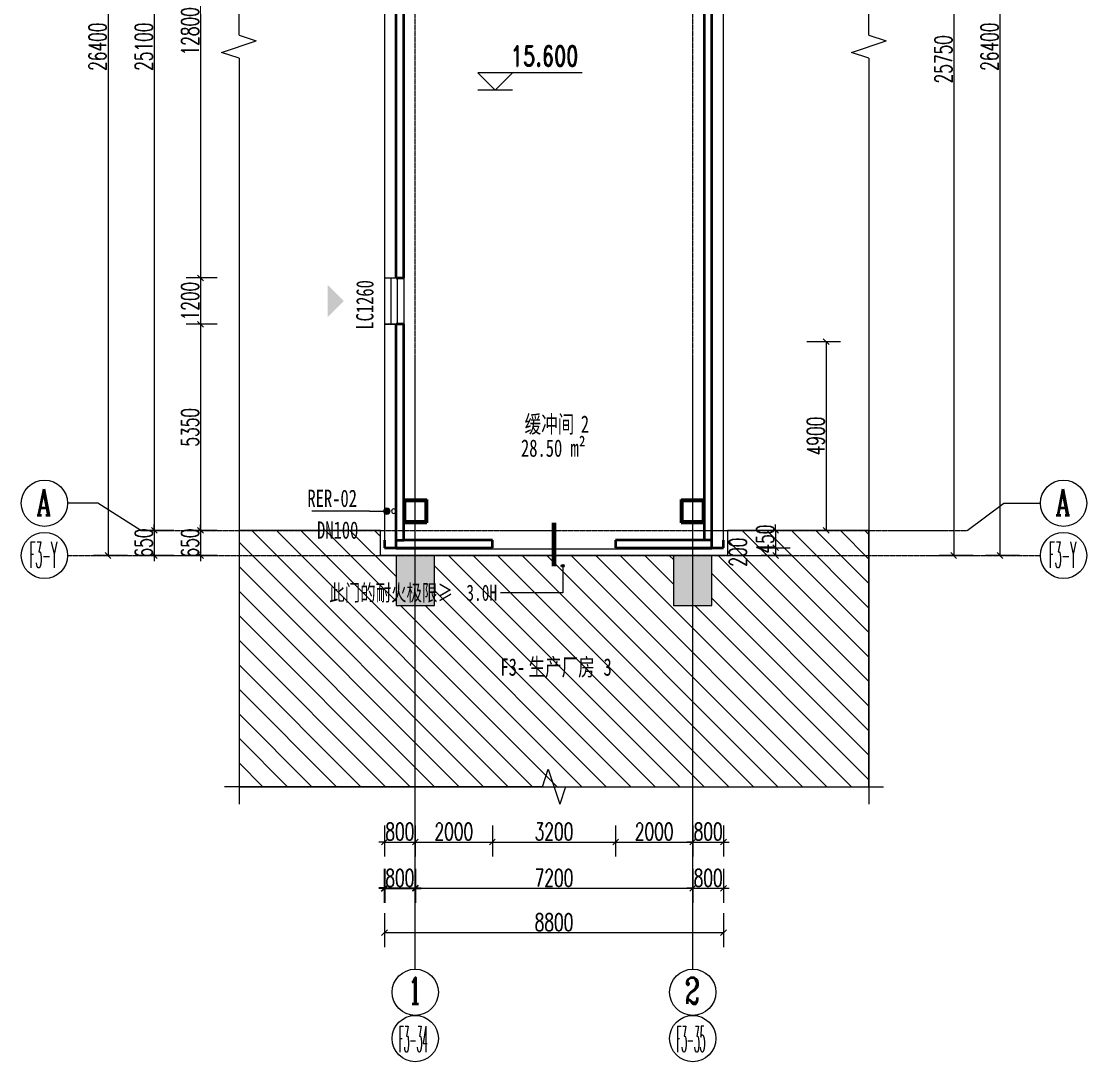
# Model space of a CAD drawing. Header units: millimetres. Extents: x -10225 to 17425, y -14635 to 39200.
# Drawn here: x -10225 to 17425, y -14635 to 12360 of the extents above; entities that cross this region are included whole.
import ezdxf

# ---------------------------------------------------------------- set-up
doc = ezdxf.new("R2010")
doc.units = ezdxf.units.MM
doc.linetypes.add('轴网线', pattern=[22.24, 12.7, -3.18, 3.18, -3.18])
doc.layers.get('0').update_dxf_attribs({"color": 8})
doc.layers.get('Defpoints').update_dxf_attribs({"color": 8})
for name, color, linetype, lineweight in [('A-ANNO-DIMS', 8, 'Continuous', 15), ('A-ANNO-NOTE', 8, 'Continuous', 18), ('A-AREA-IDEN', 8, 'Continuous', 18), ('A-DETL', 8, 'Continuous', 18), ('A-DETL-GENF', 8, 'Continuous', 18), ('A-FLOR', 8, 'Continuous', 15), ('A-GENM', 8, 'Continuous', 15), ('A-GLAZ', 8, 'Continuous', 15), ('A-GLAZ-IDEN', 8, 'Continuous', 18), ('A-WALL', 8, 'Continuous', 15), ('G-ANNO-DIMS', 8, 'Continuous', 15), ('G-ANNO-TEXT', 8, 'Continuous', 15), ('P-PIPE', 8, 'Continuous', 15), ('S-COLS', 8, 'Continuous', 15), ('S-GRID', 8, 'Continuous', 15), ('S-GRID-IDEN', 8, 'Continuous', 18)]:
    doc.layers.add(name, color=color, linetype=linetype, lineweight=lineweight)
doc.styles.add('RomanC', font='romanc__.ttf', dxfattribs={"width": 0.65, "height": 675})
doc.styles.add('RomanC_1', font='romanc__.ttf', dxfattribs={"width": 0.25, "height": 675})
doc.styles.add('RomanD', font='romand__.ttf', dxfattribs={"width": 0.3, "height": 675})
doc.styles.add('RomanD_1', font='romand__.ttf', dxfattribs={"width": 0.65, "height": 450})
doc.styles.add('RomanD_2', font='romand__.ttf', dxfattribs={"width": 0.7, "height": 525})
doc.styles.add('仿宋', font='simfang.ttf', dxfattribs={"width": 0.7, "height": 450})
doc.styles.add('仿宋_1', font='simfang.ttf', dxfattribs={"width": 0.7, "height": 420})
doc.styles.add('宋体', font='SimSun.ttf', dxfattribs={"width": 0.7, "height": 450})
doc.dimstyles.new('1_2道尺寸线', dxfattribs={"dimscale": 304.8, "dimtxt": 451.60863, "dimasz": 0.492126, "dimexe": 1.230315, "dimexo": 0.0625, "dimgap": 0.147638, "dimtad": 1, "dimdec": 0, "dimzin": 0, "dimdsep": 46, "dimtxsty": 'RomanD_1', "dimblk1": 'OBLIQUE', "dimblk2": 'OBLIQUE', "dimsah": 1, "dimcen": 0.09, "dimazin": 0, "dimtfac": 1, "dimtdec": 4, "dimtix": 1, "dimtmove": 0, "dimatfit": 3, "dimfxl": 1.722441, "dimfxlon": 1, "dimtvp": 1, "dimtolj": 1, "dimtzin": 0, "dimarcsym": 2})
doc.dimstyles.new('1_2道尺寸线_1', dxfattribs={"dimscale": 304.8, "dimtxt": 451.60863, "dimasz": 0.492126, "dimexe": 1.230315, "dimexo": 0.0625, "dimgap": 0.147638, "dimtad": 1, "dimdec": 0, "dimzin": 0, "dimdsep": 46, "dimtxsty": 'RomanD_1', "dimblk1": 'OBLIQUE', "dimblk2": 'OBLIQUE', "dimsah": 1, "dimcen": 0.09, "dimazin": 0, "dimtfac": 1, "dimtdec": 4, "dimtix": 1, "dimtmove": 0, "dimatfit": 3, "dimfxl": 1.722441, "dimfxlon": 1, "dimtvp": 1, "dimtolj": 1, "dimtzin": 0, "dimlwd": 18, "dimlwe": 18, "dimarcsym": 2})
doc.dimstyles.new('第三道尺寸线', dxfattribs={"dimscale": 304.8, "dimtxt": 451.60863, "dimasz": 0.492126, "dimexe": 1.230315, "dimexo": 0.0625, "dimgap": 0.147638, "dimtad": 1, "dimdec": 0, "dimzin": 0, "dimdsep": 46, "dimtxsty": 'RomanD_1', "dimblk1": 'OBLIQUE', "dimblk2": 'OBLIQUE', "dimsah": 1, "dimcen": 0.09, "dimazin": 0, "dimtfac": 1, "dimtdec": 4, "dimtix": 1, "dimtmove": 0, "dimatfit": 3, "dimfxl": 1.476378, "dimfxlon": 1, "dimtvp": 1, "dimtolj": 1, "dimtzin": 0, "dimlwd": 18, "dimlwe": 18, "dimarcsym": 2})
doc.dimstyles.new('第三道尺寸线_1', dxfattribs={"dimscale": 304.8, "dimtxt": 451.60863, "dimasz": 0.492126, "dimexe": 1.230315, "dimexo": 0.0625, "dimgap": 0.147638, "dimtad": 1, "dimdec": 0, "dimzin": 0, "dimdsep": 46, "dimtxsty": 'RomanD_1', "dimblk1": 'OBLIQUE', "dimblk2": 'OBLIQUE', "dimsah": 1, "dimcen": 0.09, "dimazin": 0, "dimtfac": 1, "dimtdec": 4, "dimtix": 1, "dimtmove": 2, "dimatfit": 3, "dimfxl": 1.476378, "dimfxlon": 1, "dimtvp": 1, "dimtolj": 1, "dimtzin": 0, "dimlwd": 18, "dimlwe": 18, "dimarcsym": 2})

# ---------------------------------------------------------------- blocks, each defined once
blk = doc.blocks.new('ST-PB6A-01-C-001_HLP2_rvt-1-3F')
at = {"layer": 'A-FLOR'}
for p, q in [((-500, -1300), (-500, -1325)), ((-500, -1325), (7700, -1325)), ((7700, -1325), (7700, -1300))]:
    blk.add_line(p, q, dxfattribs=at)
at = {"layer": 'S-COLS', "lineweight": 35}
for p, q in [((-300, 23450), (-300, 24050)), ((-300, 24050), (300, 24050)), ((-300, 23450), (-300, 24050)), ((-300, 24050), (300, 24050)), ((-265, 23485), (-265, 24015)), ((-265, 24015), (265, 24015)), ((265, 24015), (265, 23485)), ((300, 24050), (300, 23450)), ((300, 24050), (300, 23450)), ((6900, 23450), (6900, 24050)), ((6900, 24050), (7500, 24050)), ((6900, 23450), (6900, 24050)), ((6900, 24050), (7500, 24050)), ((6935, 23485), (6935, 24015)), ((6935, 24015), (7465, 24015)), ((7465, 24015), (7465, 23485)), ((7500, 24050), (7500, 23450)), ((7500, 24050), (7500, 23450)), ((300, 23450), (-300, 23450)), ((-300, 23450), (300, 23450)), ((265, 23485), (-265, 23485)), ((7500, 23450), (6900, 23450)), ((6900, 23450), (7500, 23450)), ((7465, 23485), (6935, 23485)), ((-300, -650), (-300, -50)), ((-300, -50), (300, -50)), ((-300, -650), (-300, -50)), ((-300, -50), (300, -50)), ((-265, -615), (-265, -85)), ((-265, -85), (265, -85)), ((265, -85), (265, -615)), ((300, -50), (300, -650)), ((300, -50), (300, -650)), ((6900, -650), (6900, -50)), ((6900, -50), (7500, -50)), ((6900, -650), (6900, -50)), ((6900, -50), (7500, -50)), ((6935, -615), (6935, -85)), ((6935, -85), (7465, -85)), ((7465, -85), (7465, -615)), ((7500, -50), (7500, -650)), ((7500, -50), (7500, -650)), ((300, -650), (-300, -650)), ((-300, -650), (300, -650)), ((265, -615), (-265, -615)), ((7500, -650), (6900, -650)), ((6900, -650), (7500, -650)), ((7465, -615), (6935, -615))]:
    blk.add_line(p, q, dxfattribs=at)
blk = doc.blocks.new('HW-矩形墙洞 - 矩形墙洞-608450-3F')
at = {"layer": 'A-GENM', "lineweight": 60}
for p, q in [((125, 300), (125, 581)), ((125, -549), (125, 300))]:
    blk.add_line(p, q, dxfattribs=at)
blk = doc.blocks.new('四扇单列组合窗_中开启 - LC1260-554311-3F')
at = {"layer": 'A-GLAZ'}
for p, q in [((-600, -250), (-600, 250)), ((-600, 250), (600, 250)), ((-600, 83), (600, 83)), ((600, -250), (600, 250)), ((-600, -83), (600, -83)), ((-600, -250), (600, -250))]:
    blk.add_line(p, q, dxfattribs=at)
blk = doc.blocks.new('剖面梁 - _1_50-572056-3F')
at = {"layer": 'A-DETL-GENF'}
blk.add_hatch(color=256, dxfattribs=at).paths.add_polyline_path([(200, -650), (500, -650), (500, 650), (-500, 650), (-500, -650), (198, -650)], flags=0)
for p, q in [((500, 650), (-500, 650)), ((-500, 650), (-500, -650)), ((500, -650), (500, 650)), ((-500, -650), (500, -650))]:
    blk.add_line(p, q, dxfattribs=at)
blk = doc.blocks.new('轴网 - 宽度系数 0_65-155799-3F')
at = {"layer": 'S-GRID-IDEN'}
blk.add_circle((0, 0), 4, dxfattribs=at)
blk = doc.blocks.new('轴网 - 宽度系数 0_3-442693-3F')
at = {"layer": 'S-GRID-IDEN'}
blk.add_circle((0, 0), 4, dxfattribs=at)
blk = doc.blocks.new('_Oblique')
at = {"color": 0, "linetype": 'ByBlock', "lineweight": -2}
blk.add_line((-0.5, -0.5), (0.5, 0.5), dxfattribs=at)
blk = doc.blocks.new('DIMBLOCK1-3F')
at = {"layer": 'A-ANNO-DIMS', "color": 0, "lineweight": 18, "transparency": 16777216}
for p, q in [((-800, -8504), (-800, -9310)), ((0, -8504), (0, -9310)), ((-800, -8935), (-950, -8935)), ((-800, -8935), (0, -8935)), ((0, -8935), (150, -8935))]:
    blk.add_line(p, q, dxfattribs=at)
at = {"layer": 'Defpoints', "color": 0, "transparency": 16777216}
for p in [(-800, -8485), (0, -8485), (0, -8935)]:
    blk.add_point(p, dxfattribs=at)
at = {"layer": 'A-ANNO-DIMS', "color": 0, "lineweight": 18, "transparency": 16777216, "xscale": 150, "yscale": 150, "zscale": 150}
blk.add_blockref('_Oblique', (-800, -8935), dxfattribs=at)
at = {"layer": 'A-ANNO-DIMS', "color": 0, "lineweight": 18, "transparency": 16777216, "xscale": 150, "yscale": 150, "zscale": 150, "rotation": 180}
blk.add_blockref('_Oblique', (0, -8935), dxfattribs=at)
at = {"layer": 'A-ANNO-DIMS', "color": 0, "lineweight": 18, "transparency": 16777216, "insert": (-400, -8665), "char_height": 450, "width": 937.96, "attachment_point": 5, "style": 'RomanD_1'}
blk.add_mtext('\\A1;800', dxfattribs=at)
blk = doc.blocks.new('DIMBLOCK2-3F')
at = {"layer": 'A-ANNO-DIMS', "color": 0, "lineweight": 18, "transparency": 16777216}
for p, q in [((0, -8504), (0, -9310)), ((2000, -8504), (2000, -9310)), ((0, -8935), (2000, -8935))]:
    blk.add_line(p, q, dxfattribs=at)
at = {"layer": 'Defpoints', "color": 0, "transparency": 16777216}
for p in [(0, -8485), (2000, -8485), (2000, -8935)]:
    blk.add_point(p, dxfattribs=at)
at = {"layer": 'A-ANNO-DIMS', "color": 0, "lineweight": 18, "transparency": 16777216, "xscale": 150, "yscale": 150, "zscale": 150, "rotation": 180}
blk.add_blockref('_Oblique', (0, -8935), dxfattribs=at)
at = {"layer": 'A-ANNO-DIMS', "color": 0, "lineweight": 18, "transparency": 16777216, "xscale": 150, "yscale": 150, "zscale": 150}
blk.add_blockref('_Oblique', (2000, -8935), dxfattribs=at)
at = {"layer": 'A-ANNO-DIMS', "color": 0, "lineweight": 18, "transparency": 16777216, "insert": (1000, -8665), "char_height": 450, "width": 1250.61, "attachment_point": 5, "style": 'RomanD_1'}
blk.add_mtext('\\A1;2000', dxfattribs=at)
blk = doc.blocks.new('DIMBLOCK3-3F')
at = {"layer": 'A-ANNO-DIMS', "color": 0, "lineweight": 18, "transparency": 16777216}
for p, q in [((2000, -8504), (2000, -9310)), ((5200, -8504), (5200, -9310)), ((2000, -8935), (5200, -8935))]:
    blk.add_line(p, q, dxfattribs=at)
at = {"layer": 'Defpoints', "color": 0, "transparency": 16777216}
for p in [(2000, -8485), (5200, -8485), (5200, -8935)]:
    blk.add_point(p, dxfattribs=at)
at = {"layer": 'A-ANNO-DIMS', "color": 0, "lineweight": 18, "transparency": 16777216, "xscale": 150, "yscale": 150, "zscale": 150, "rotation": 180}
blk.add_blockref('_Oblique', (2000, -8935), dxfattribs=at)
at = {"layer": 'A-ANNO-DIMS', "color": 0, "lineweight": 18, "transparency": 16777216, "xscale": 150, "yscale": 150, "zscale": 150}
blk.add_blockref('_Oblique', (5200, -8935), dxfattribs=at)
at = {"layer": 'A-ANNO-DIMS', "color": 0, "lineweight": 18, "transparency": 16777216, "insert": (3600, -8665), "char_height": 450, "width": 1250.61, "attachment_point": 5, "style": 'RomanD_1'}
blk.add_mtext('\\A1;3200', dxfattribs=at)
blk = doc.blocks.new('DIMBLOCK4-3F')
at = {"layer": 'A-ANNO-DIMS', "color": 0, "lineweight": 18, "transparency": 16777216}
for p, q in [((5200, -8504), (5200, -9310)), ((7200, -8504), (7200, -9310)), ((5200, -8935), (7200, -8935))]:
    blk.add_line(p, q, dxfattribs=at)
at = {"layer": 'Defpoints', "color": 0, "transparency": 16777216}
for p in [(5200, -8485), (7200, -8485), (7200, -8935)]:
    blk.add_point(p, dxfattribs=at)
at = {"layer": 'A-ANNO-DIMS', "color": 0, "lineweight": 18, "transparency": 16777216, "xscale": 150, "yscale": 150, "zscale": 150, "rotation": 180}
blk.add_blockref('_Oblique', (5200, -8935), dxfattribs=at)
at = {"layer": 'A-ANNO-DIMS', "color": 0, "lineweight": 18, "transparency": 16777216, "xscale": 150, "yscale": 150, "zscale": 150}
blk.add_blockref('_Oblique', (7200, -8935), dxfattribs=at)
at = {"layer": 'A-ANNO-DIMS', "color": 0, "lineweight": 18, "transparency": 16777216, "insert": (6200, -8665), "char_height": 450, "width": 1250.61, "attachment_point": 5, "style": 'RomanD_1'}
blk.add_mtext('\\A1;2000', dxfattribs=at)
blk = doc.blocks.new('DIMBLOCK5-3F')
at = {"layer": 'A-ANNO-DIMS', "color": 0, "lineweight": 18, "transparency": 16777216}
for p, q in [((7200, -8504), (7200, -9310)), ((8000, -8504), (8000, -9310)), ((7200, -8935), (7050, -8935)), ((7200, -8935), (8000, -8935)), ((8000, -8935), (8150, -8935))]:
    blk.add_line(p, q, dxfattribs=at)
at = {"layer": 'Defpoints', "color": 0, "transparency": 16777216}
for p in [(7200, -8485), (8000, -8485), (8000, -8935)]:
    blk.add_point(p, dxfattribs=at)
at = {"layer": 'A-ANNO-DIMS', "color": 0, "lineweight": 18, "transparency": 16777216, "xscale": 150, "yscale": 150, "zscale": 150}
blk.add_blockref('_Oblique', (7200, -8935), dxfattribs=at)
at = {"layer": 'A-ANNO-DIMS', "color": 0, "lineweight": 18, "transparency": 16777216, "xscale": 150, "yscale": 150, "zscale": 150, "rotation": 180}
blk.add_blockref('_Oblique', (8000, -8935), dxfattribs=at)
at = {"layer": 'A-ANNO-DIMS', "color": 0, "lineweight": 18, "transparency": 16777216, "insert": (7600, -8665), "char_height": 450, "width": 937.96, "attachment_point": 5, "style": 'RomanD_1'}
blk.add_mtext('\\A1;800', dxfattribs=at)
blk = doc.blocks.new('高程点 - 高程点-103621-3F')
at = {"layer": 'G-ANNO-DIMS', "lineweight": 18}
for p, q in [((15.06, 2.99), (-2.99, 2.99)), ((0, 0), (-2.99, 2.99)), ((0, 0), (2.99, 2.99)), ((2.99, 0), (-2.99, 0))]:
    blk.add_line(p, q, dxfattribs=at)
blk = doc.blocks.new('DIMBLOCK14-3F')
at = {"layer": 'A-ANNO-DIMS', "color": 0, "lineweight": 18, "transparency": 16777216}
for p, q in [((-5144.05, 18500), (-5950, 18500)), ((-5575, 18500), (-5575, 5700)), ((-5144.05, 5700), (-5950, 5700))]:
    blk.add_line(p, q, dxfattribs=at)
at = {"layer": 'Defpoints', "color": 0, "transparency": 16777216}
for p in [(-5125, 18500), (-5575, 5700), (-5125, 5700)]:
    blk.add_point(p, dxfattribs=at)
at = {"layer": 'A-ANNO-DIMS', "color": 0, "lineweight": 18, "transparency": 16777216, "xscale": 150, "yscale": 150, "zscale": 150}
for p, rotation in [((-5575, 18500), 90), ((-5575, 5700), 270)]:
    blk.add_blockref('_Oblique', p, dxfattribs=dict(at, rotation=rotation))
at = {"layer": 'A-ANNO-DIMS', "color": 0, "lineweight": 18, "transparency": 16777216, "insert": (-5845, 12100), "char_height": 450, "width": 1563.2606, "attachment_point": 5, "rotation": 90, "style": 'RomanD_1'}
blk.add_mtext('\\A1;12800', dxfattribs=at)
blk = doc.blocks.new('DIMBLOCK15-3F')
at = {"layer": 'A-ANNO-DIMS', "color": 0, "lineweight": 18, "transparency": 16777216}
for p, q in [((-5144.05, 5700), (-5950, 5700)), ((-5575, 5700), (-5575, 4500)), ((-5144.05, 4500), (-5950, 4500))]:
    blk.add_line(p, q, dxfattribs=at)
at = {"layer": 'Defpoints', "color": 0, "transparency": 16777216}
for p in [(-5125, 5700), (-5575, 4500), (-5125, 4500)]:
    blk.add_point(p, dxfattribs=at)
at = {"layer": 'A-ANNO-DIMS', "color": 0, "lineweight": 18, "transparency": 16777216, "xscale": 150, "yscale": 150, "zscale": 150}
for p, rotation in [((-5575, 5700), 90), ((-5575, 4500), 270)]:
    blk.add_blockref('_Oblique', p, dxfattribs=dict(at, rotation=rotation))
at = {"layer": 'A-ANNO-DIMS', "color": 0, "lineweight": 18, "transparency": 16777216, "insert": (-5845, 5100), "char_height": 450, "width": 1250.6085, "attachment_point": 5, "rotation": 90, "style": 'RomanD_1'}
blk.add_mtext('\\A1;1200', dxfattribs=at)
blk = doc.blocks.new('DIMBLOCK16-3F')
at = {"layer": 'A-ANNO-DIMS', "color": 0, "lineweight": 18, "transparency": 16777216}
for p, q in [((-5144.05, 4500), (-5950, 4500)), ((-5575, 4500), (-5575, -850)), ((-5144.05, -850), (-5950, -850))]:
    blk.add_line(p, q, dxfattribs=at)
at = {"layer": 'Defpoints', "color": 0, "transparency": 16777216}
for p in [(-5125, 4500), (-5575, -850), (-5125, -850)]:
    blk.add_point(p, dxfattribs=at)
at = {"layer": 'A-ANNO-DIMS', "color": 0, "lineweight": 18, "transparency": 16777216, "xscale": 150, "yscale": 150, "zscale": 150}
for p, rotation in [((-5575, 4500), 90), ((-5575, -850), 270)]:
    blk.add_blockref('_Oblique', p, dxfattribs=dict(at, rotation=rotation))
at = {"layer": 'A-ANNO-DIMS', "color": 0, "lineweight": 18, "transparency": 16777216, "insert": (-5845, 1825), "char_height": 450, "width": 1250.6085, "attachment_point": 5, "rotation": 90, "style": 'RomanD_1'}
blk.add_mtext('\\A1;5350', dxfattribs=at)
blk = doc.blocks.new('DIMBLOCK17-3F')
at = {"layer": 'A-ANNO-DIMS', "color": 0, "lineweight": 18, "transparency": 16777216}
for p, q in [((-5575, -850), (-5575, -700)), ((-5144, -850), (-5950, -850)), ((-5575, -850), (-5575, -1500)), ((-5144, -1500), (-5950, -1500)), ((-5575, -1500), (-5575, -1650))]:
    blk.add_line(p, q, dxfattribs=at)
at = {"layer": 'Defpoints', "color": 0, "transparency": 16777216}
for p in [(-5125, -850), (-5575, -1500), (-5125, -1500)]:
    blk.add_point(p, dxfattribs=at)
at = {"layer": 'A-ANNO-DIMS', "color": 0, "lineweight": 18, "transparency": 16777216, "xscale": 150, "yscale": 150, "zscale": 150}
for p, rotation in [((-5575, -850), 270), ((-5575, -1500), 90)]:
    blk.add_blockref('_Oblique', p, dxfattribs=dict(at, rotation=rotation))
at = {"layer": 'A-ANNO-DIMS', "color": 0, "lineweight": 18, "transparency": 16777216, "insert": (-5845, -1175), "char_height": 450, "width": 937.96, "attachment_point": 5, "rotation": 90, "style": 'RomanD_1'}
blk.add_mtext('\\A1;650', dxfattribs=at)
blk = doc.blocks.new('DIMBLOCK21-3F')
at = {"layer": 'A-ANNO-DIMS', "color": 0, "lineweight": -2, "transparency": 16777216}
for p, q in [((-800, -9629), (-800, -10510)), ((0, -9629), (0, -10510)), ((-800, -10135), (-950, -10135)), ((-800, -10135), (0, -10135)), ((0, -10135), (150, -10135))]:
    blk.add_line(p, q, dxfattribs=at)
at = {"layer": 'Defpoints', "color": 0, "transparency": 16777216}
for p in [(-800, -9610), (0, -9610), (0, -10135)]:
    blk.add_point(p, dxfattribs=at)
at = {"layer": 'A-ANNO-DIMS', "color": 0, "lineweight": -2, "transparency": 16777216, "xscale": 150, "yscale": 150, "zscale": 150}
blk.add_blockref('_Oblique', (-800, -10135), dxfattribs=at)
at = {"layer": 'A-ANNO-DIMS', "color": 0, "lineweight": -2, "transparency": 16777216, "xscale": 150, "yscale": 150, "zscale": 150, "rotation": 180}
blk.add_blockref('_Oblique', (0, -10135), dxfattribs=at)
at = {"layer": 'A-ANNO-DIMS', "color": 0, "lineweight": 18, "transparency": 16777216, "insert": (-400, -9865), "char_height": 450, "width": 937.96, "attachment_point": 5, "style": 'RomanD_1'}
blk.add_mtext('\\A1;800', dxfattribs=at)
blk = doc.blocks.new('DIMBLOCK22-3F')
at = {"layer": 'A-ANNO-DIMS', "color": 0, "lineweight": 18, "transparency": 16777216}
for p, q in [((0, -9629), (0, -10510)), ((7200, -9629), (7200, -10510)), ((0, -10135), (7200, -10135))]:
    blk.add_line(p, q, dxfattribs=at)
at = {"layer": 'Defpoints', "color": 0, "transparency": 16777216}
for p in [(0, -9610), (7200, -9610), (7200, -10135)]:
    blk.add_point(p, dxfattribs=at)
at = {"layer": 'A-ANNO-DIMS', "color": 0, "lineweight": 18, "transparency": 16777216, "xscale": 150, "yscale": 150, "zscale": 150, "rotation": 180}
blk.add_blockref('_Oblique', (0, -10135), dxfattribs=at)
at = {"layer": 'A-ANNO-DIMS', "color": 0, "lineweight": 18, "transparency": 16777216, "xscale": 150, "yscale": 150, "zscale": 150}
blk.add_blockref('_Oblique', (7200, -10135), dxfattribs=at)
at = {"layer": 'A-ANNO-DIMS', "color": 0, "lineweight": 18, "transparency": 16777216, "insert": (3600, -9865), "char_height": 450, "width": 1250.61, "attachment_point": 5, "style": 'RomanD_1'}
blk.add_mtext('\\A1;7200', dxfattribs=at)
blk = doc.blocks.new('DIMBLOCK23-3F')
at = {"layer": 'A-ANNO-DIMS', "color": 0, "lineweight": 18, "transparency": 16777216}
for p, q in [((7200, -9629), (7200, -10510)), ((8000, -9629), (8000, -10510)), ((7200, -10135), (7050, -10135)), ((7200, -10135), (8000, -10135)), ((8000, -10135), (8150, -10135))]:
    blk.add_line(p, q, dxfattribs=at)
at = {"layer": 'Defpoints', "color": 0, "transparency": 16777216}
for p in [(7200, -9610), (8000, -9610), (8000, -10135)]:
    blk.add_point(p, dxfattribs=at)
at = {"layer": 'A-ANNO-DIMS', "color": 0, "lineweight": 18, "transparency": 16777216, "xscale": 150, "yscale": 150, "zscale": 150}
blk.add_blockref('_Oblique', (7200, -10135), dxfattribs=at)
at = {"layer": 'A-ANNO-DIMS', "color": 0, "lineweight": 18, "transparency": 16777216, "xscale": 150, "yscale": 150, "zscale": 150, "rotation": 180}
blk.add_blockref('_Oblique', (8000, -10135), dxfattribs=at)
at = {"layer": 'A-ANNO-DIMS', "color": 0, "lineweight": 18, "transparency": 16777216, "insert": (7600, -9865), "char_height": 450, "width": 937.96, "attachment_point": 5, "style": 'RomanD_1'}
blk.add_mtext('\\A1;800', dxfattribs=at)
blk = doc.blocks.new('DIMBLOCK24-3F')
at = {"layer": 'A-ANNO-DIMS', "color": 0, "lineweight": 18, "transparency": 16777216}
for p, q in [((-7469, 24900), (-8350, 24900)), ((-7975, 24900), (-7975, -1500)), ((-7469, -1500), (-8350, -1500))]:
    blk.add_line(p, q, dxfattribs=at)
at = {"layer": 'Defpoints', "color": 0, "transparency": 16777216}
for p in [(-7450, 24900), (-7975, -1500), (-7450, -1500)]:
    blk.add_point(p, dxfattribs=at)
at = {"layer": 'A-ANNO-DIMS', "color": 0, "lineweight": 18, "transparency": 16777216, "xscale": 150, "yscale": 150, "zscale": 150}
for p, rotation in [((-7975, 24900), 90), ((-7975, -1500), 270)]:
    blk.add_blockref('_Oblique', p, dxfattribs=dict(at, rotation=rotation))
at = {"layer": 'A-ANNO-DIMS', "color": 0, "lineweight": 18, "transparency": 16777216, "insert": (-8245, 11700), "char_height": 450, "width": 1563.26, "attachment_point": 5, "rotation": 90, "style": 'RomanD_1'}
blk.add_mtext('\\A1;26400', dxfattribs=at)
blk = doc.blocks.new('DIMBLOCK27-3F')
at = {"layer": 'A-ANNO-DIMS', "color": 0, "lineweight": 18, "transparency": 16777216}
for p, q in [((-6269.05, 24250), (-7150, 24250)), ((-6775, 24250), (-6775, -850)), ((-6269.05, -850), (-7150, -850))]:
    blk.add_line(p, q, dxfattribs=at)
at = {"layer": 'Defpoints', "color": 0, "transparency": 16777216}
for p in [(-6250, 24250), (-6775, -850), (-6250, -850)]:
    blk.add_point(p, dxfattribs=at)
at = {"layer": 'A-ANNO-DIMS', "color": 0, "lineweight": 18, "transparency": 16777216, "xscale": 150, "yscale": 150, "zscale": 150}
for p, rotation in [((-6775, 24250), 90), ((-6775, -850), 270)]:
    blk.add_blockref('_Oblique', p, dxfattribs=dict(at, rotation=rotation))
at = {"layer": 'A-ANNO-DIMS', "color": 0, "lineweight": 18, "transparency": 16777216, "insert": (-7045, 11700), "char_height": 450, "width": 1563.2606, "attachment_point": 5, "rotation": 90, "style": 'RomanD_1'}
blk.add_mtext('\\A1;25100', dxfattribs=at)
blk = doc.blocks.new('DIMBLOCK28-3F')
at = {"layer": 'A-ANNO-DIMS', "color": 0, "lineweight": 18, "transparency": 16777216}
for p, q in [((-6775, -850), (-6775, -700)), ((-6269, -850), (-7150, -850)), ((-6775, -850), (-6775, -1500)), ((-6269, -1500), (-7150, -1500)), ((-6775, -1500), (-6775, -1650))]:
    blk.add_line(p, q, dxfattribs=at)
at = {"layer": 'Defpoints', "color": 0, "transparency": 16777216}
for p in [(-6250, -850), (-6775, -1500), (-6250, -1500)]:
    blk.add_point(p, dxfattribs=at)
at = {"layer": 'A-ANNO-DIMS', "color": 0, "lineweight": 18, "transparency": 16777216, "xscale": 150, "yscale": 150, "zscale": 150}
for p, rotation in [((-6775, -850), 270), ((-6775, -1500), 90)]:
    blk.add_blockref('_Oblique', p, dxfattribs=dict(at, rotation=rotation))
at = {"layer": 'A-ANNO-DIMS', "color": 0, "lineweight": 18, "transparency": 16777216, "insert": (-7045, -1175), "char_height": 450, "width": 937.96, "attachment_point": 5, "rotation": 90, "style": 'RomanD_1'}
blk.add_mtext('\\A1;650', dxfattribs=at)
blk = doc.blocks.new('DIMBLOCK30-3F')
at = {"layer": 'A-ANNO-DIMS', "color": 0, "lineweight": 18, "transparency": 16777216}
for p, q in [((14481, 24250), (13600, 24250)), ((13975, 24250), (13975, -1500)), ((14481, -1500), (13600, -1500))]:
    blk.add_line(p, q, dxfattribs=at)
at = {"layer": 'Defpoints', "color": 0, "transparency": 16777216}
for p in [(14500, 24250), (13975, -1500), (14500, -1500)]:
    blk.add_point(p, dxfattribs=at)
at = {"layer": 'A-ANNO-DIMS', "color": 0, "lineweight": 18, "transparency": 16777216, "xscale": 150, "yscale": 150, "zscale": 150}
for p, rotation in [((13975, 24250), 90), ((13975, -1500), 270)]:
    blk.add_blockref('_Oblique', p, dxfattribs=dict(at, rotation=rotation))
at = {"layer": 'A-ANNO-DIMS', "color": 0, "lineweight": 18, "transparency": 16777216, "insert": (13705, 11375), "char_height": 450, "width": 1563.26, "attachment_point": 5, "rotation": 90, "style": 'RomanD_1'}
blk.add_mtext('\\A1;25750', dxfattribs=at)
blk = doc.blocks.new('DIMBLOCK31-3F')
at = {"layer": 'A-ANNO-DIMS', "color": 0, "lineweight": 18, "transparency": 16777216}
for p, q in [((-800, -10779), (-800, -11660)), ((8000, -10779), (8000, -11660)), ((-800, -11285), (8000, -11285))]:
    blk.add_line(p, q, dxfattribs=at)
at = {"layer": 'Defpoints', "color": 0, "transparency": 16777216}
for p in [(-800, -10760), (8000, -10760), (8000, -11285)]:
    blk.add_point(p, dxfattribs=at)
at = {"layer": 'A-ANNO-DIMS', "color": 0, "lineweight": 18, "transparency": 16777216, "xscale": 150, "yscale": 150, "zscale": 150, "rotation": 180}
blk.add_blockref('_Oblique', (-800, -11285), dxfattribs=at)
at = {"layer": 'A-ANNO-DIMS', "color": 0, "lineweight": 18, "transparency": 16777216, "xscale": 150, "yscale": 150, "zscale": 150}
blk.add_blockref('_Oblique', (8000, -11285), dxfattribs=at)
at = {"layer": 'A-ANNO-DIMS', "color": 0, "lineweight": 18, "transparency": 16777216, "insert": (3600, -11015), "char_height": 450, "width": 1250.61, "attachment_point": 5, "style": 'RomanD_1'}
blk.add_mtext('\\A1;8800', dxfattribs=at)
blk = doc.blocks.new('DIMBLOCK32-3F')
at = {"layer": 'A-ANNO-DIMS', "color": 0, "lineweight": 18, "transparency": 16777216}
for p, q in [((15681, 24900), (14800, 24900)), ((15175, 24900), (15175, -1500)), ((15681, -1500), (14800, -1500))]:
    blk.add_line(p, q, dxfattribs=at)
at = {"layer": 'Defpoints', "color": 0, "transparency": 16777216}
for p in [(15700, 24900), (15175, -1500), (15700, -1500)]:
    blk.add_point(p, dxfattribs=at)
at = {"layer": 'A-ANNO-DIMS', "color": 0, "lineweight": 18, "transparency": 16777216, "xscale": 150, "yscale": 150, "zscale": 150}
for p, rotation in [((15175, 24900), 90), ((15175, -1500), 270)]:
    blk.add_blockref('_Oblique', p, dxfattribs=dict(at, rotation=rotation))
at = {"layer": 'A-ANNO-DIMS', "color": 0, "lineweight": 18, "transparency": 16777216, "insert": (14905, 11700), "char_height": 450, "width": 1563.26, "attachment_point": 5, "rotation": 90, "style": 'RomanD_1'}
blk.add_mtext('\\A1;26400', dxfattribs=at)
blk = doc.blocks.new('临时单轴号 - 临时标记-下-5mm-512906-3F')
at = {"layer": 'A-ANNO-NOTE', "color": 80}
blk.add_circle((0, 12), 4, dxfattribs=at)
blk = doc.blocks.new('DIMBLOCK39-3F')
at = {"layer": 'A-ANNO-DIMS', "color": 0, "lineweight": 18, "transparency": 16777216}
for p, q in [((9352, -850), (9352, -700)), ((9783, -850), (8977, -850)), ((9352, -850), (9352, -1300)), ((8921, -1300), (9727, -1300)), ((9352, -1300), (9352, -1450))]:
    blk.add_line(p, q, dxfattribs=at)
at = {"layer": 'Defpoints', "color": 0, "transparency": 16777216}
for p in [(9802, -850), (8902, -1300), (9352, -1300)]:
    blk.add_point(p, dxfattribs=at)
at = {"layer": 'A-ANNO-DIMS', "color": 0, "lineweight": 18, "transparency": 16777216, "xscale": 150, "yscale": 150, "zscale": 150}
for p, rotation in [((9352, -850), 270), ((9352, -1300), 90)]:
    blk.add_blockref('_Oblique', p, dxfattribs=dict(at, rotation=rotation))
at = {"layer": 'A-ANNO-DIMS', "color": 0, "lineweight": 18, "transparency": 16777216, "insert": (9082, -1075), "char_height": 450, "width": 937.96, "attachment_point": 5, "rotation": 90, "style": 'RomanD_1'}
blk.add_mtext('\\A1;450', dxfattribs=at)
blk = doc.blocks.new('DIMBLOCK40-3F')
at = {"layer": 'A-ANNO-DIMS', "color": 0, "lineweight": 18, "transparency": 16777216}
for p, q in [((8921, -1300), (9727, -1300)), ((9352, -1300), (9352, -1500)), ((9783, -1500), (8977, -1500))]:
    blk.add_line(p, q, dxfattribs=at)
at = {"layer": 'Defpoints', "color": 0, "transparency": 16777216}
for p in [(8902, -1300), (9352, -1500), (9802, -1500)]:
    blk.add_point(p, dxfattribs=at)
at = {"layer": 'A-ANNO-DIMS', "color": 0, "lineweight": 18, "transparency": 16777216, "xscale": 150, "yscale": 150, "zscale": 150}
for p, rotation in [((9352, -1300), 90), ((9352, -1500), 270)]:
    blk.add_blockref('_Oblique', p, dxfattribs=dict(at, rotation=rotation))
at = {"layer": 'A-ANNO-DIMS', "color": 0, "lineweight": 18, "transparency": 16777216, "insert": (8147, -1791), "char_height": 450, "width": 937.96, "attachment_point": 1, "rotation": 90, "line_spacing_factor": 1.146391, "style": 'RomanD_1'}
blk.add_mtext('\\A1;200', dxfattribs=at)
blk = doc.blocks.new('上下索引-上 - 标准-560930-3F')
at = {"layer": 'A-ANNO-NOTE', "lineweight": 15}
h = blk.add_hatch(color=256, dxfattribs=at)
edge = h.paths.add_edge_path(flags=0)
edge.add_arc((-3, 0), 0.5, 0, 180)
edge.add_arc((-3, 0), 0.5, 180, 360)
at = {"layer": 'A-ANNO-NOTE', "color": 80}
for q in [(-3, 0), (10, 0)]:
    blk.add_line((0, 0), q, dxfattribs=at)
blk.add_circle((-3, 0), 0.5, dxfattribs=at)
for start, end in [(0, 180), (180, 0)]:
    blk.add_arc((-3, 0), 0.5, start, end, dxfattribs=at)
blk = doc.blocks.new('DIMBLOCK44-3F')
at = {"layer": 'A-ANNO-DIMS', "color": 0, "lineweight": 18, "transparency": 16777216}
for p, q in [((10158, 4050), (11039, 4050)), ((10664, 4050), (10664, -850)), ((11170, -850), (10289, -850))]:
    blk.add_line(p, q, dxfattribs=at)
at = {"layer": 'Defpoints', "color": 0, "transparency": 16777216}
for p in [(10139, 4050), (10664, -850), (11189, -850)]:
    blk.add_point(p, dxfattribs=at)
at = {"layer": 'A-ANNO-DIMS', "color": 0, "lineweight": 18, "transparency": 16777216, "xscale": 150, "yscale": 150, "zscale": 150}
for p, rotation in [((10664, 4050), 90), ((10664, -850), 270)]:
    blk.add_blockref('_Oblique', p, dxfattribs=dict(at, rotation=rotation))
at = {"layer": 'A-ANNO-DIMS', "color": 0, "lineweight": 18, "transparency": 16777216, "insert": (10394, 1600), "char_height": 450, "width": 1250.61, "attachment_point": 5, "rotation": 90, "style": 'RomanD_1'}
blk.add_mtext('\\A1;4900', dxfattribs=at)

msp = doc.modelspace()

# ---------------------------------------------------------------- hatches: boundary and pattern name
at = {"layer": 'A-DETL-GENF', "lineweight": 15}
h = msp.add_hatch(dxfattribs=at)
h.set_pattern_fill('FP_1', color=256, style=0, pattern_type=2)
h.set_pattern_definition([(135, (0, 0), (-318.198, -318.198), [])])
h.paths.add_polyline_path([(8000, -7500), (11775, -7500), (11775, -850), (8100, -850), (8100, -1500), (7700, -1500), (7700, -2800), (6700, -2800), (6700, -1500), (500, -1500), (500, -2800), (-500, -2800), (-500, -1500), (-900, -1500), (-900, -850), (-4575, -850), (-4575, -7500), (7700, -7500)], flags=0)
h.paths.add_polyline_path([(-999.9, 24250), (-999.9, 24900), (-500, 24900), (-500, 26200), (500, 26200), (500, 24900), (6700, 24900), (6700, 26200), (7700, 26200), (7700, 24900), (8200.1, 24900), (8200.1, 24250), (11775, 24250), (11775, 30900), (-4575, 30900), (-4575, 24250)], flags=0)
at = {"layer": 'A-DETL-GENF'}
msp.add_hatch(color=256, dxfattribs=at).paths.add_polyline_path([(-2277.5, 4678.1), (-1855.7, 5100), (-2277.5, 5521.9)], flags=0)
at = {"layer": 'G-ANNO-TEXT'}
h = msp.add_hatch(color=256, dxfattribs=at)
edge = h.paths.add_edge_path(flags=0)
edge.add_arc((3825.4, -1769.5), 37.5, 0, 360)

# ---------------------------------------------------------------- linework, layer by layer
at = {"layer": 'A-ANNO-NOTE'}
for p, q in [((-4575, 12000), (-4575, 31350)), ((11775, 12000), (11775, 31350)), ((-4575, 12000), (-4126.1, 11849.4)), ((11775, 12000), (12223.9, 11849.4)), ((-5030.7, 11549.4), (-4126.1, 11849.4)), ((11319.3, 11549.4), (12223.9, 11849.4)), ((-4575, 11400), (-5030.7, 11549.4)), ((-4575, 11400), (-4575, -7950)), ((11775, 11400), (11319.3, 11549.4)), ((11775, 11400), (11775, -7950)), ((3300, -7500), (3449.3, -7044.3)), ((3449.3, -7044.3), (3749.4, -7948.9)), ((3300, -7500), (-4950, -7500)), ((3900, -7500), (3749.4, -7948.9)), ((3900, -7500), (12150, -7500))]:
    msp.add_line(p, q, dxfattribs=at)
at = {"layer": 'A-DETL', "lineweight": 15}
for p, q in [((-900, -850), (-4575, -850)), ((-4575, -850), (-4575, -7500)), ((-900, -1500), (-900, -850)), ((11775, -850), (8100, -850)), ((8100, -850), (8100, -1500)), ((11775, -7500), (11775, -850)), ((-500, -1500), (-900, -1500)), ((6700, -1500), (500, -1500)), ((8100, -1500), (7700, -1500)), ((-4575, -7500), (11775, -7500))]:
    msp.add_line(p, q, dxfattribs=at)
at = {"layer": 'A-WALL', "lineweight": 35}
for p, q in [((7700, -1300), (7700, 24700)), ((7500, 24500), (7500, -1100)), ((-500, 5700), (-500, 18500)), ((-300, 5700), (-300, 18500)), ((-500, 5700), (-300, 5700)), ((-300, 4500), (-500, 4500)), ((-500, -1300), (-500, 4500)), ((-300, -1100), (-300, 4500)), ((-800, -1100), (-800, -1300)), ((-500, -1100), (-300, -1100)), ((2000, -1100), (-300, -1100)), ((2000, -1300), (2000, -1100)), ((7700, -1100), (5200, -1100)), ((5200, -1100), (5200, -1300)), ((8000, -1300), (8000, -1100)), ((-800, -1300), (2000, -1300)), ((5200, -1300), (8000, -1300))]:
    msp.add_line(p, q, dxfattribs=at)
at = {"layer": 'A-WALL'}
for p, q in [((-800, 24500), (-800, 4500)), ((8000, -1100), (8000, 24500)), ((-800, 5700), (-500, 5700)), ((-300, 5700), (-300, 4500)), ((-800, 4500), (-800, -1100)), ((-500, 4500), (-800, 4500))]:
    msp.add_line(p, q, dxfattribs=at)
at = {"layer": 'G-ANNO-TEXT'}
for p, q in [((3825.4, -1769.5), (3825.4, -2465.8)), ((3825.4, -2465.8), (2210.1, -2465.8))]:
    msp.add_line(p, q, dxfattribs=at)
msp.add_circle((3825.4, -1769.5), 37.5, dxfattribs=at)
at = {"layer": 'P-PIPE'}
for radius, start, end in [(57.1, 0, 180), (57.2, 180, 360)]:
    msp.add_arc((-560, -350), radius, start, end, dxfattribs=at)
at = {"layer": 'S-GRID', "linetype": '轴网线'}
for p, q in [((0, -12234.7), (0, 36800)), ((7200, -12234.7), (7200, 36800)), ((-7120, -850), (14320, -850)), ((-9025, -1500), (16225, -1500))]:
    msp.add_line(p, q, dxfattribs=at)
at = {"layer": 'S-GRID'}
for p, q in [((-8241.5, -146.1), (-9025, -146.1)), ((-7120, -850), (-8241.5, -146.1)), ((14320, -850), (15272.5, -146.1)), ((15272.5, -146.1), (16225, -146.1))]:
    msp.add_line(p, q, dxfattribs=at)

# ---------------------------------------------------------------- block references
at = {"lineweight": 5}
msp.add_blockref('ST-PB6A-01-C-001_HLP2_rvt-1-3F', (0, 0), dxfattribs=at)
at = {"layer": 'A-ANNO-NOTE', "xscale": 150, "yscale": 150, "zscale": 150, "rotation": 180}
msp.add_blockref('上下索引-上 - 标准-560930-3F', (-1184.6, -350), dxfattribs=at)
at = {"layer": 'A-ANNO-NOTE', "xscale": 150, "yscale": 150, "zscale": 150}
for p in [(0, -15834.7), (7200, -15834.7)]:
    msp.add_blockref('临时单轴号 - 临时标记-下-5mm-512906-3F', p, dxfattribs=at)
at = {"layer": 'A-DETL-GENF'}
for p in [(0, -2150), (7200, -2150)]:
    msp.add_blockref('剖面梁 - _1_50-572056-3F', p, dxfattribs=at)
at = {"layer": 'A-GENM', "rotation": 180}
msp.add_blockref('HW-矩形墙洞 - 矩形墙洞-608450-3F', (3725, -1200), dxfattribs=at)
at = {"layer": 'A-GLAZ', "rotation": 269.9999999999999}
msp.add_blockref('四扇单列组合窗_中开启 - LC1260-554311-3F', (-550, 5100), dxfattribs=at)
at = {"layer": 'G-ANNO-DIMS', "lineweight": 18, "xscale": 149.9999999999999, "yscale": 149.9999999999999, "zscale": 149.9999999999999}
msp.add_blockref('高程点 - 高程点-103621-3F', (2071.3, 10576.1), dxfattribs=at)
at = {"layer": 'S-GRID-IDEN', "xscale": 149.9999999999999, "yscale": 149.9999999999999, "zscale": 149.9999999999999, "rotation": 269.9999999999994}
for name, p in [('轴网 - 宽度系数 0_65-155799-3F', (-9625, -146.1)), ('轴网 - 宽度系数 0_65-155799-3F', (16825, -146.1)), ('轴网 - 宽度系数 0_3-442693-3F', (-9625, -1500)), ('轴网 - 宽度系数 0_3-442693-3F', (16825, -1500))]:
    msp.add_blockref(name, p, dxfattribs=at)
at = {"layer": 'S-GRID-IDEN', "xscale": 149.9999999999999, "yscale": 149.9999999999999, "zscale": 149.9999999999999}
for p in [(0, -12834.7), (7200, -12834.7)]:
    msp.add_blockref('轴网 - 宽度系数 0_65-155799-3F', p, dxfattribs=at)

# ---------------------------------------------------------------- texts
at = {"layer": 'A-ANNO-NOTE', "lineweight": 15, "attachment_point": 1}
for s, insert, char_height, width, style in [('RER-02', (-2799.1, 208.4), 450, 1767.721, '仿宋'), ('DN100', (-2550.3, -614.9), 450, 1473.101, '仿宋'), ('F3-34', (-426.7, -13712.2), 675, 1019.145, 'RomanC_1'), ('F3-35', (6773.3, -13712.2), 675, 1019.145, 'RomanC_1')]:
    msp.add_mtext(s, dxfattribs=dict(at, insert=insert, char_height=char_height, width=width, style=style))
at = {"layer": 'A-AREA-IDEN', "lineweight": 15, "char_height": 450, "attachment_point": 1}
for s, insert, width, style in [('缓冲间', (2836.9, 2132.8), 1767.721, '仿宋'), ('\\f仿宋|b0|i0|c134|p49|;\\W.7;2', (4295.5, 2132.8), 294.62, '仿宋'), ('28.50 m²', (2743, 1511.3), 2289.619, '宋体')]:
    msp.add_mtext(s, dxfattribs=dict(at, insert=insert, width=width, style=style))
at = {"layer": 'A-GLAZ-IDEN', "lineweight": 15, "insert": (-1535, 4359.1), "char_height": 450, "width": 1767.721, "attachment_point": 1, "rotation": 90, "style": '仿宋'}
msp.add_mtext('LC1260', dxfattribs=at)
at = {"layer": 'G-ANNO-DIMS', "insert": (2483.6, 11723.3), "char_height": 525, "width": 2250.701, "attachment_point": 1, "line_spacing_factor": 1.146391, "style": 'RomanD_2'}
msp.add_mtext('15.600', dxfattribs=at)
at = {"layer": 'G-ANNO-TEXT', "attachment_point": 1}
for s, insert, char_height, width, style in [('此门的耐火极限≥', (-2232.1, -2255.8), 420, 4309.872, '仿宋_1'), ('3.0H', (1323.9, -2255.8), 420, 1077.468, '仿宋_1'), ('生产厂房', (2939.3, -4169.2), 450, 2356.961, '仿宋'), ('F3-', (2210.1, -4169.2), 450, 883.86, '仿宋'), ('\\f仿宋|b0|i0|c134|p49|;\\W.7;3', (4884, -4169.2), 450, 294.62, '仿宋')]:
    msp.add_mtext(s, dxfattribs=dict(at, insert=insert, char_height=char_height, width=width, style=style))
at = {"layer": 'S-GRID-IDEN', "lineweight": 15, "char_height": 675, "attachment_point": 1}
for s, insert, width, style in [('\\fRomanC|b0|i0|c134|p2|;\\W.65;A', (-9831.9, 219.8), 500.253, 'RomanC'), ('\\fRomanC|b0|i0|c134|p2|;\\W.65;A', (16618.1, 219.8), 500.253, 'RomanC'), ('F3-Y', (-10010, -1144.4), 959.62, 'RomanD'), ('F3-Y', (16440, -1144.4), 959.62, 'RomanD'), ('\\fRomanC|b0|i0|c134|p2|;\\W.65;1', (-197.9, -12454.4), 500.253, 'RomanC'), ('\\fRomanC|b0|i0|c134|p2|;\\W.65;2', (7002.1, -12454.4), 500.253, 'RomanC')]:
    msp.add_mtext(s, dxfattribs=dict(at, insert=insert, width=width, style=style))

# ---------------------------------------------------------------- dimensions: what is measured, and where the dimension line sits
at = {"layer": 'A-ANNO-DIMS', "lineweight": 18}
for base, p1, p2, dimstyle, override, picture, middle in [((-7975, -1500), (-7450, 24900), (-7450, -1500), '1_2道尺寸线_1', {"dimpost": '<>', "dimfxl": 26400}, 'DIMBLOCK24-3F', (-8245, 11700)), ((15175, -1500), (15700, 24900), (15700, -1500), '1_2道尺寸线_1', {"dimpost": '<>', "dimfxl": 26400}, 'DIMBLOCK32-3F', (14905, 11700)), ((-6775, -850), (-6250, 24250), (-6250, -850), '1_2道尺寸线_1', {"dimpost": '<>', "dimfxl": 25100}, 'DIMBLOCK27-3F', (-7045, 11700)), ((13975, -1500), (14500, 24250), (14500, -1500), '1_2道尺寸线_1', {"dimpost": '<>', "dimfxl": 25750}, 'DIMBLOCK30-3F', (13705, 11375)), ((-5575, 5700), (-5125, 18500), (-5125, 5700), '第三道尺寸线', {"dimpost": '<>', "dimfxl": 12800}, 'DIMBLOCK14-3F', (-5845, 12100)), ((-5575, 4500), (-5125, 5700), (-5125, 4500), '第三道尺寸线', {"dimpost": '<>', "dimfxl": 1200}, 'DIMBLOCK15-3F', (-5845, 5100)), ((-5575, -850), (-5125, 4500), (-5125, -850), '第三道尺寸线', {"dimpost": '<>', "dimfxl": 5350}, 'DIMBLOCK16-3F', (-5845, 1825)), ((10664.2, -850), (10139.2, 4050), (11189.2, -850), '1_2道尺寸线_1', {"dimpost": '<>', "dimfxl": 5011.237372}, 'DIMBLOCK44-3F', (10394.2, 1600)), ((-6775, -1500), (-6250, -850), (-6250, -1500), '1_2道尺寸线_1', {"dimpost": '<>', "dimfxl": 650}, 'DIMBLOCK28-3F', (-7045, -1175)), ((-5575, -1500), (-5125, -850), (-5125, -1500), '第三道尺寸线', {"dimpost": '<>', "dimfxl": 650}, 'DIMBLOCK17-3F', (-5845, -1175)), ((9352.2, -1300), (9802.2, -850), (8902.2, -1300), '第三道尺寸线', {"dimpost": '<>', "dimfxl": 1006.23059}, 'DIMBLOCK39-3F', (9082.2, -1075))]:
    dim = msp.add_linear_dim(base=base, p1=p1, p2=p2, angle=90, dimstyle=dimstyle, override=override, dxfattribs=at)
    dim.commit()
    dim.dimension.update_dxf_attribs({"geometry": picture, "text_midpoint": middle})
dim = msp.add_linear_dim(base=(9352.2, -1500), p1=(8902.2, -1300), p2=(9802.2, -1500), angle=90, dimstyle='第三道尺寸线_1', override={"dimpost": '<>', "dimfxl": 921.954446}, dxfattribs=at)
dim.commit()
dim.dimension.update_dxf_attribs({"geometry": 'DIMBLOCK40-3F', "text_midpoint": (8446.9, -1321.8), "dimtype": 160, "text_rotation": 90})
for base, p1, p2, dimstyle, override, picture, middle in [((0, -8934.7), (-800, -8484.7), (0, -8484.7), '第三道尺寸线', {"dimpost": '<>', "dimfxl": 800}, 'DIMBLOCK1-3F', (-400, -8664.7)), ((2000, -8934.7), (0, -8484.7), (2000, -8484.7), '第三道尺寸线', {"dimpost": '<>', "dimfxl": 2000}, 'DIMBLOCK2-3F', (1000, -8664.7)), ((5200, -8934.7), (2000, -8484.7), (5200, -8484.7), '第三道尺寸线', {"dimpost": '<>', "dimfxl": 3200}, 'DIMBLOCK3-3F', (3600, -8664.7)), ((7200, -8934.7), (5200, -8484.7), (7200, -8484.7), '第三道尺寸线', {"dimpost": '<>', "dimfxl": 2000}, 'DIMBLOCK4-3F', (6200, -8664.7)), ((8000, -8934.7), (7200, -8484.7), (8000, -8484.7), '第三道尺寸线', {"dimpost": '<>', "dimfxl": 800}, 'DIMBLOCK5-3F', (7600, -8664.7)), ((0, -10134.7), (-800, -9609.7), (0, -9609.7), '1_2道尺寸线', {"dimpost": '<>', "dimfxl": 800}, 'DIMBLOCK21-3F', (-400, -9864.7)), ((7200, -10134.7), (0, -9609.7), (7200, -9609.7), '1_2道尺寸线_1', {"dimpost": '<>', "dimfxl": 7200}, 'DIMBLOCK22-3F', (3600, -9864.7)), ((8000, -10134.7), (7200, -9609.7), (8000, -9609.7), '1_2道尺寸线_1', {"dimpost": '<>', "dimfxl": 800}, 'DIMBLOCK23-3F', (7600, -9864.7)), ((8000, -11284.7), (-800, -10759.7), (8000, -10759.7), '1_2道尺寸线_1', {"dimpost": '<>', "dimfxl": 8800}, 'DIMBLOCK31-3F', (3600, -11014.7))]:
    dim = msp.add_linear_dim(base=base, p1=p1, p2=p2, dimstyle=dimstyle, override=override, dxfattribs=at)
    dim.commit()
    dim.dimension.update_dxf_attribs({"geometry": picture, "text_midpoint": middle})

doc.saveas('drawing.dxf')
